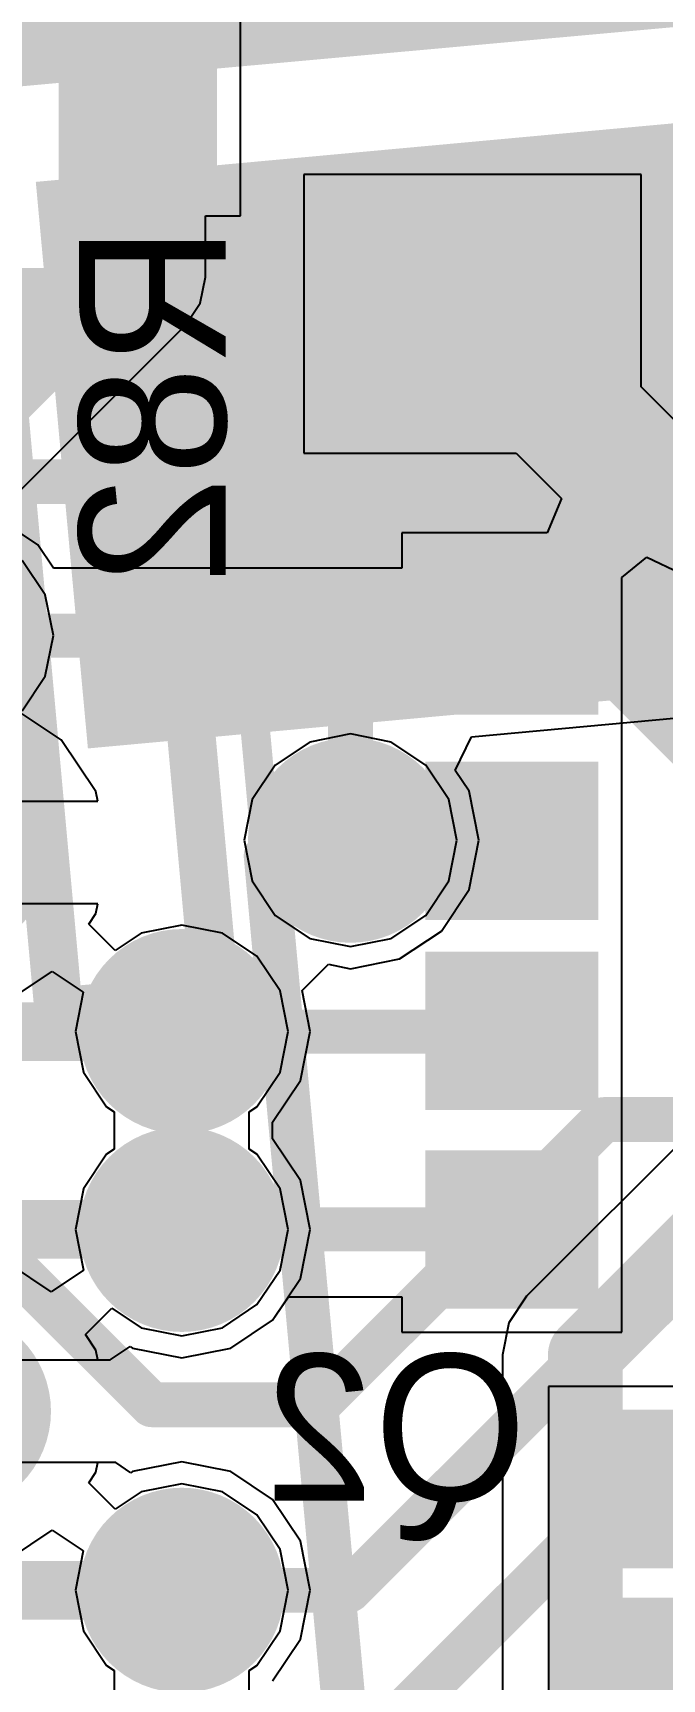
# Model space of a CAD drawing. Header units: millimetres. Extents: x 6 to 417, y 41 to 311.
# Drawn here: x 91.32 to 93.46, y 100.99 to 106.6 of the extents above; entities that cross this region are included whole.
import ezdxf

# ---------------------------------------------------------------- set-up
doc = ezdxf.new("R2010")
doc.units = ezdxf.units.MM
for name, color, linetype in [('BottomLayer', 5, 'Continuous'), ('BottomOverlay', 54, 'Continuous'), ('BottomPaste', 16, 'Continuous'), ('BottomSolder', 6, 'Continuous'), ('DrillDrawing', 1, 'Continuous'), ('KeepOutLayer', 6, 'Continuous'), ('Mechanical4', 56, 'Continuous'), ('MidLayer1', 16, 'Continuous'), ('MidLayer2', 76, 'Continuous'), ('MultiLayer', 9, 'Continuous'), ('TopLayer', 1, 'Continuous'), ('TopOverlay', 2, 'Continuous'), ('TopSolder', 216, 'Continuous')]:
    doc.layers.add(name, color=color, linetype=linetype)

msp = doc.modelspace()

# ---------------------------------------------------------------- linework, layer by layer
at = {"layer": 'BottomLayer'}
for p, q in [((92.025, 105.9813), (92.025, 106.7313)), ((93.3905, 106.1219), (92.2405, 106.1219)), ((92.2405, 106.1219), (92.2405, 105.1719)), ((93.3905, 105.3981), (93.3905, 106.1219)), ((91.9056, 105.7716), (91.9056, 105.9813)), ((91.9056, 105.9813), (92.025, 105.9813)), ((91.8881, 105.6833), (91.9056, 105.7716)), ((91.8381, 105.6085), (91.8881, 105.6833)), ((91.2582, 105.0287), (91.8381, 105.6085)), ((93.508, 105.2806), (93.3905, 105.3981)), ((92.2405, 105.1719), (92.9644, 105.1719)), ((92.9644, 105.1719), (93.119, 105.0173)), ((93.119, 105.0173), (93.0704, 104.9)), ((91.3346, 104.8596), (91.275, 104.8994)), ((91.3882, 104.7794), (91.3346, 104.8596)), ((93.0704, 104.9), (92.575, 104.9)), ((92.575, 104.9), (92.575, 104.7794)), ((93.325, 104.7476), (93.4102, 104.8175)), ((93.4102, 104.8175), (93.525, 104.7632)), ((92.575, 104.7794), (91.3882, 104.7794)), ((93.325, 104.2), (93.325, 104.7476)), ((93.325, 103.5), (93.325, 104.2)), ((93.325, 102.852), (93.325, 103.5)), ((93.325, 102.175), (93.325, 102.852)), ((92.1346, 102.2154), (92.1882, 102.2956)), ((92.1882, 102.2956), (92.575, 102.2956)), ((92.575, 102.2956), (92.575, 102.175)), ((91.9925, 102.1205), (92.1346, 102.2154)), ((92.575, 102.175), (93.325, 102.175)), ((91.581, 102.08), (91.6496, 102.1258)), ((91.6496, 102.1258), (91.6575, 102.1205)), ((91.6575, 102.1205), (91.825, 102.0872)), ((91.825, 102.0872), (91.9925, 102.1205)), ((91.03, 102.08), (91.581, 102.08)), ((94.125, 101.99), (93.075, 101.99)), ((93.075, 101.99), (93.075, 101.29)), ((91.6006, 101.73), (91.03, 101.73)), ((91.6518, 101.6957), (91.6006, 101.73)), ((91.825, 101.7328), (91.6575, 101.6995)), ((91.9925, 101.6995), (91.825, 101.7328)), ((91.6575, 101.6995), (91.6518, 101.6957)), ((92.1346, 101.6046), (91.9925, 101.6995)), ((92.2295, 101.4625), (92.1346, 101.6046)), ((92.2628, 101.295), (92.2295, 101.4625)), ((92.2295, 101.1275), (92.2628, 101.295)), ((93.075, 101.29), (93.075, 100.65)), ((92.1346, 100.9854), (92.2295, 101.1275))]:
    msp.add_line(p, q, dxfattribs=at)
for points, const_width in [([(91.675, 105.7716), (91.675, 106.3563)], 0.1524), ([(91.0534, 105.15), (91.675, 105.7716)], 0.1524), ([(92.8155, 105.6469), (93.4125, 105.05)], 0.1524), ([(93.4125, 105.05), (96.95, 105.05)], 0.1524), ([(91.025, 104.55), (92.95, 104.55)], 0.15), ([(92.4, 103.852), (92.95, 103.85)], 0.1524), ([(89.74, 103.2), (91.825, 103.2)], 0.2), ([(91.825, 103.2), (92.9, 103.2)], 0.15), ([(89.73, 102.525), (91.825, 102.525)], 0.2), ([(91.825, 102.525), (92.95, 102.525)], 0.15), ([(89.74, 101.295), (91.825, 101.295)], 0.2)]:
    msp.add_lwpolyline(points, dxfattribs=dict(at, const_width=const_width))
for points, const_width in [([(91.6369, 106.3563, 1), (91.7131, 106.3563, 1)], 0.0762), ([(91.6369, 105.7716, 1), (91.7131, 105.7716, 1)], 0.0762), ([(91.6369, 105.7716, 1), (91.7131, 105.7716, 1)], 0.0762), ([(92.7774, 105.6469, 1), (92.8536, 105.6469, 1)], 0.0762), ([(93.3744, 105.05, 1), (93.4506, 105.05, 1)], 0.0762), ([(93.3744, 105.05, 1), (93.4506, 105.05, 1)], 0.0762), ([(92.9125, 104.55, 1), (92.9875, 104.55, 1)], 0.075), ([(92.2603, 103.852, 1), (92.5397, 103.852, 1)], 0.2794), ([(92.3619, 103.852, 1), (92.4381, 103.852, 1)], 0.0762), ([(92.9119, 103.85, 1), (92.9881, 103.85, 1)], 0.0762), ([(91.6853, 103.2, 1), (91.9647, 103.2, 1)], 0.2794), ([(91.775, 103.2, 1), (91.875, 103.2, 1)], 0.1), ([(91.7875, 103.2, 1), (91.8625, 103.2, 1)], 0.075), ([(92.8625, 103.2, 1), (92.9375, 103.2, 1)], 0.075), ([(91.6853, 102.525, 1), (91.9647, 102.525, 1)], 0.2794), ([(91.775, 102.525, 1), (91.875, 102.525, 1)], 0.1), ([(91.7875, 102.525, 1), (91.8625, 102.525, 1)], 0.075), ([(92.9125, 102.525, 1), (92.9875, 102.525, 1)], 0.075), ([(91.6853, 101.295, 1), (91.9647, 101.295, 1)], 0.2794), ([(91.775, 101.295, 1), (91.875, 101.295, 1)], 0.1)]:
    msp.add_lwpolyline(points, format="xyb", close=True, dxfattribs=dict(at, const_width=const_width))
for points in [[(91.475, 106.5813), (91.475, 106.1313), (91.875, 106.5813), (91.875, 106.1313)], [(93.2405, 105.9719), (92.3905, 105.9719), (93.2405, 105.3219), (92.3905, 105.3219)], [(92.725, 104.35), (93.175, 104.35), (92.725, 104.75), (93.175, 104.75)], [(92.725, 103.65), (93.175, 103.65), (92.725, 104.05), (93.175, 104.05)], [(92.725, 103.002), (93.175, 103.002), (92.725, 103.402), (93.175, 103.402)], [(92.725, 102.325), (93.175, 102.325), (92.725, 102.725), (93.175, 102.725)], [(93.975, 101.44), (93.975, 101.84), (93.225, 101.44), (93.225, 101.84)], [(93.225, 101.2), (93.225, 100.8), (93.975, 101.2), (93.975, 100.8)]]:
    msp.add_solid(points, dxfattribs=at)
at = {"layer": 'BottomPaste'}
for points in [[(91.525, 106.5313), (91.525, 106.1813), (91.825, 106.5313), (91.825, 106.1813)], [(93.1905, 105.9219), (92.4405, 105.9219), (93.1905, 105.3719), (92.4405, 105.3719)], [(92.775, 104.4), (93.125, 104.4), (92.775, 104.7), (93.125, 104.7)], [(92.775, 103.7), (93.125, 103.7), (92.775, 104), (93.125, 104)], [(92.775, 103.052), (93.125, 103.052), (92.775, 103.352), (93.125, 103.352)], [(92.775, 102.375), (93.125, 102.375), (92.775, 102.675), (93.125, 102.675)], [(93.925, 101.49), (93.925, 101.79), (93.275, 101.49), (93.275, 101.79)], [(93.275, 101.15), (93.275, 100.85), (93.925, 101.15), (93.925, 100.85)]]:
    msp.add_solid(points, dxfattribs=at)
at = {"layer": 'BottomSolder', "const_width": 0.3494}
for points in [[(90.8503, 104.55, 1), (91.1997, 104.55, 1)], [(92.2253, 103.852, 1), (92.5747, 103.852, 1)], [(90.8553, 103.81, 1), (91.2047, 103.81, 1)], [(91.6503, 103.2, 1), (91.9997, 103.2, 1)], [(91.6503, 102.525, 1), (91.9997, 102.525, 1)], [(90.8553, 101.905, 1), (91.2047, 101.905, 1)], [(91.6503, 101.295, 1), (91.9997, 101.295, 1)]]:
    msp.add_lwpolyline(points, format="xyb", close=True, dxfattribs=at)
at = {"layer": 'BottomSolder'}
for points in [[(91.405, 106.6513), (91.405, 106.0613), (91.945, 106.6513), (91.945, 106.0613)], [(93.3105, 106.0419), (92.3205, 106.0419), (93.3105, 105.2519), (92.3205, 105.2519)], [(92.655, 104.28), (93.245, 104.28), (92.655, 104.82), (93.245, 104.82)], [(92.655, 103.58), (93.245, 103.58), (92.655, 104.12), (93.245, 104.12)], [(92.655, 102.932), (93.245, 102.932), (92.655, 103.472), (93.245, 103.472)], [(92.655, 102.255), (93.245, 102.255), (92.655, 102.795), (93.245, 102.795)], [(94.045, 101.37), (94.045, 101.91), (93.155, 101.37), (93.155, 101.91)], [(93.155, 101.27), (93.155, 100.73), (94.045, 101.27), (94.045, 100.73)]]:
    msp.add_solid(points, dxfattribs=at)
at = {"layer": 'DrillDrawing', "const_width": 0.1}
for points in [[(119.9857, 99, -39.996351), (119.9857, 101)], [(119.9819, 99, -39.98872), (119.9819, 101)]]:
    msp.add_lwpolyline(points, format="xyb", dxfattribs=at)
at = {"layer": 'DrillDrawing', "const_width": 0.1524}
for points in [[(92.3238, 103.852, 1), (92.4762, 103.852, 1)], [(91.7488, 103.2, 1), (91.9012, 103.2, 1)], [(91.7488, 102.525, 1), (91.9012, 102.525, 1)], [(91.7488, 101.295, 1), (91.9012, 101.295, 1)]]:
    msp.add_lwpolyline(points, format="xyb", close=True, dxfattribs=at)
at = {"layer": 'KeepOutLayer', "const_width": 0.1}
msp.add_lwpolyline([(119.9857, 99, -39.996351), (119.9857, 101)], format="xyb", dxfattribs=at)
at = {"layer": 'Mechanical4', "const_width": 0.1}
for points in [[(91.9321, 105.7906), (106.8692, 107.1632)], [(91.078, 106.5198), (95.8584, 106.9537)], [(91.1482, 106.4613), (95.7999, 106.8835)], [(91.078, 106.5198), (91.3763, 103.2333)], [(91.1482, 106.4613), (91.4348, 103.3034)], [(91.6597, 106.035), (95.8425, 106.4146)], [(91.7298, 105.9765), (95.9127, 106.3561)], [(91.6597, 106.035), (91.7298, 105.9765)], [(91.6597, 106.035), (91.9037, 103.346)], [(91.7298, 105.9765), (91.9739, 103.2875)], [(91.9321, 105.7906), (92.9386, 94.8368)], [(91.4348, 103.3034), (91.9037, 103.346)], [(91.9037, 103.346), (91.9739, 103.2875)], [(91.3763, 103.2333), (91.4348, 103.3034)], [(91.3763, 103.2333), (91.9739, 103.2875)]]:
    msp.add_lwpolyline(points, dxfattribs=at)
at = {"layer": 'Mechanical4', "const_width": 0.05}
for points in [[(91.6347, 106.035, 1), (91.6847, 106.035, 1)], [(91.6347, 106.035, 1), (91.6847, 106.035, 1)], [(91.6347, 106.035, 1), (91.6847, 106.035, 1)], [(91.7048, 105.9765, 1), (91.7548, 105.9765, 1)], [(91.7048, 105.9765, 1), (91.7548, 105.9765, 1)], [(91.7048, 105.9765, 1), (91.7548, 105.9765, 1)], [(91.9071, 105.7906, 1), (91.9571, 105.7906, 1)], [(91.9071, 105.7906, 1), (91.9571, 105.7906, 1)], [(91.8787, 103.346, 1), (91.9287, 103.346, 1)], [(91.8787, 103.346, 1), (91.9287, 103.346, 1)], [(91.8787, 103.346, 1), (91.9287, 103.346, 1)], [(91.4098, 103.3034, 1), (91.4598, 103.3034, 1)], [(91.4098, 103.3034, 1), (91.4598, 103.3034, 1)], [(91.4098, 103.3034, 1), (91.4598, 103.3034, 1)], [(91.9489, 103.2875, 1), (91.9989, 103.2875, 1)], [(91.9489, 103.2875, 1), (91.9989, 103.2875, 1)], [(91.9489, 103.2875, 1), (91.9989, 103.2875, 1)], [(91.3513, 103.2333, 1), (91.4013, 103.2333, 1)], [(91.3513, 103.2333, 1), (91.4013, 103.2333, 1)], [(91.3513, 103.2333, 1), (91.4013, 103.2333, 1)]]:
    msp.add_lwpolyline(points, format="xyb", close=True, dxfattribs=at)
at = {"layer": 'MidLayer1'}
for p, q in [((91.36, 104.6887), (91.2814, 104.8064)), ((91.3876, 104.55), (91.36, 104.6887)), ((91.36, 104.4113), (91.3876, 104.55)), ((91.2814, 104.2936), (91.36, 104.4113)), ((91.4145, 104.1946), (91.2814, 104.2835)), ((91.5324, 104.0181), (91.4145, 104.1946)), ((92.2613, 104.187), (92.1436, 104.1084)), ((92.4, 104.2146), (92.2613, 104.187)), ((92.5387, 104.187), (92.4, 104.2146)), ((92.6564, 104.1084), (92.5387, 104.187)), ((92.1436, 104.1084), (92.065, 103.9908)), ((92.735, 103.9908), (92.6564, 104.1084)), ((91.539, 103.985), (91.5324, 104.0181)), ((90.5209, 103.985), (91.539, 103.985)), ((92.065, 103.9908), (92.0374, 103.852)), ((92.7626, 103.852), (92.735, 103.9908)), ((92.0374, 103.852), (92.065, 103.7133)), ((92.735, 103.7133), (92.7626, 103.852)), ((92.065, 103.7133), (92.1436, 103.5957)), ((92.6564, 103.5957), (92.735, 103.7133)), ((91.539, 103.635), (91.205, 103.635)), ((91.5324, 103.6019), (91.539, 103.635)), ((91.5085, 103.566), (91.5324, 103.6019)), ((91.5983, 103.4762), (91.5085, 103.566)), ((91.825, 103.5626), (91.6863, 103.535)), ((91.9637, 103.535), (91.825, 103.5626)), ((92.1436, 103.5957), (92.2613, 103.5171)), ((92.5387, 103.5171), (92.6564, 103.5957)), ((91.6863, 103.535), (91.5983, 103.4762)), ((92.0814, 103.4564), (91.9637, 103.535)), ((92.2613, 103.5171), (92.4, 103.4895)), ((92.4, 103.4895), (92.5387, 103.5171)), ((92.16, 103.3387), (92.0814, 103.4564)), ((91.2381, 103.3075), (91.3835, 103.4047)), ((91.3835, 103.4047), (91.4891, 103.3342)), ((92.1876, 103.2), (92.16, 103.3387)), ((91.4891, 103.3342), (91.4624, 103.2)), ((91.4624, 103.2), (91.49, 103.0613)), ((92.16, 103.0613), (92.1876, 103.2)), ((91.49, 103.0613), (91.5686, 102.9436)), ((92.0814, 102.9436), (92.16, 103.0613)), ((91.5686, 102.9436), (91.595, 102.926)), ((92.055, 102.926), (92.0814, 102.9436)), ((91.595, 102.926), (91.595, 102.799)), ((92.055, 102.799), (92.055, 102.926)), ((91.5686, 102.7814), (91.49, 102.6637)), ((91.595, 102.799), (91.5686, 102.7814)), ((92.0814, 102.7814), (92.055, 102.799)), ((92.16, 102.6637), (92.0814, 102.7814)), ((91.49, 102.6637), (91.4624, 102.525)), ((92.1876, 102.525), (92.16, 102.6637)), ((91.4624, 102.525), (91.49, 102.3863)), ((92.16, 102.3863), (92.1876, 102.525)), ((91.3799, 102.3127), (91.2381, 102.4075)), ((91.49, 102.3863), (91.3799, 102.3127)), ((92.0814, 102.2686), (92.16, 102.3863)), ((91.4964, 102.1671), (91.5862, 102.2569)), ((91.5862, 102.2569), (91.6863, 102.19)), ((91.9637, 102.19), (92.0814, 102.2686)), ((91.5324, 102.1131), (91.4964, 102.1671)), ((91.6863, 102.19), (91.825, 102.1624)), ((91.825, 102.1624), (91.9637, 102.19)), ((91.539, 102.08), (91.5324, 102.1131)), ((91.205, 102.08), (91.539, 102.08)), ((91.539, 101.73), (91.205, 101.73)), ((91.5324, 101.6969), (91.539, 101.73)), ((91.5085, 101.661), (91.5324, 101.6969)), ((91.5983, 101.5712), (91.5085, 101.661)), ((91.825, 101.6576), (91.6863, 101.63)), ((91.9637, 101.63), (91.825, 101.6576)), ((91.6863, 101.63), (91.5983, 101.5712)), ((92.0814, 101.5514), (91.9637, 101.63)), ((92.16, 101.4337), (92.0814, 101.5514)), ((91.2381, 101.4025), (91.3835, 101.4997)), ((91.3835, 101.4997), (91.4891, 101.4292)), ((91.4891, 101.4292), (91.4624, 101.295)), ((92.1876, 101.295), (92.16, 101.4337)), ((91.4624, 101.295), (91.49, 101.1563)), ((92.16, 101.1563), (92.1876, 101.295)), ((91.49, 101.1563), (91.5686, 101.0386)), ((92.0814, 101.0386), (92.16, 101.1563)), ((91.5686, 101.0386), (91.595, 101.021)), ((92.055, 101.021), (92.0814, 101.0386)), ((91.595, 101.021), (91.595, 100.894)), ((92.055, 100.894), (92.055, 101.021))]:
    msp.add_line(p, q, dxfattribs=at)
at = {"layer": 'MidLayer1', "const_width": 0.2794}
for points in [[(92.2603, 103.852, 1), (92.5397, 103.852, 1)], [(91.6853, 103.2, 1), (91.9647, 103.2, 1)], [(91.6853, 102.525, 1), (91.9647, 102.525, 1)], [(91.6853, 101.295, 1), (91.9647, 101.295, 1)]]:
    msp.add_lwpolyline(points, format="xyb", close=True, dxfattribs=at)
at = {"layer": 'MidLayer2'}
for points, const_width in [([(90.7254, 106.175), (92.8034, 108.2531)], 0.4064), ([(90.275, 105.6), (92.2996, 105.6)], 0.4064), ([(92.2996, 105.6), (94.2996, 103.6)], 0.4064), ([(90.575, 105.075), (91.75, 105.075)], 0.1524), ([(91.75, 105.075), (92.4, 104.425)], 0.1524), ([(92.4, 103.852), (92.4, 104.425)], 0.1524), ([(92.2898, 101.927), (93.2629, 102.9)], 0.1524), ([(93.2629, 102.9), (95.125, 102.9)], 0.1524), ([(92.395, 101.295), (93.6371, 102.5371)], 0.1524), ([(91.123, 102.527), (91.723, 101.927)], 0.1524), ([(92.32, 100.62), (93.9, 102.2)], 0.1524), ([(91.723, 101.927), (92.2898, 101.927)], 0.1524), ([(91.825, 101.295), (92.395, 101.295)], 0.1524)]:
    msp.add_lwpolyline(points, dxfattribs=dict(at, const_width=const_width))
for points, const_width in [([(92.198, 105.6, 1), (92.4012, 105.6, 1)], 0.2032), ([(92.198, 105.6, 1), (92.4012, 105.6, 1)], 0.2032), ([(91.7119, 105.075, 1), (91.7881, 105.075, 1)], 0.0762), ([(91.7119, 105.075, 1), (91.7881, 105.075, 1)], 0.0762), ([(92.3619, 104.425, 1), (92.4381, 104.425, 1)], 0.0762), ([(92.3619, 104.425, 1), (92.4381, 104.425, 1)], 0.0762), ([(92.2603, 103.852, 1), (92.5397, 103.852, 1)], 0.2794), ([(92.3619, 103.852, 1), (92.4381, 103.852, 1)], 0.0762), ([(91.6853, 103.2, 1), (91.9647, 103.2, 1)], 0.2794), ([(93.2248, 102.9, 1), (93.301, 102.9, 1)], 0.0762), ([(93.2248, 102.9, 1), (93.301, 102.9, 1)], 0.0762), ([(91.6853, 102.525, 1), (91.9647, 102.525, 1)], 0.2794), ([(91.6849, 101.927, 1), (91.7611, 101.927, 1)], 0.0762), ([(91.6849, 101.927, 1), (91.7611, 101.927, 1)], 0.0762), ([(92.2517, 101.927, 1), (92.3279, 101.927, 1)], 0.0762), ([(92.2517, 101.927, 1), (92.3279, 101.927, 1)], 0.0762), ([(91.6853, 101.295, 1), (91.9647, 101.295, 1)], 0.2794), ([(91.7869, 101.295, 1), (91.8631, 101.295, 1)], 0.0762), ([(92.3569, 101.295, 1), (92.4331, 101.295, 1)], 0.0762), ([(92.3569, 101.295, 1), (92.4331, 101.295, 1)], 0.0762)]:
    msp.add_lwpolyline(points, format="xyb", close=True, dxfattribs=dict(at, const_width=const_width))
at = {"layer": 'MultiLayer', "const_width": 0.2794}
for points in [[(92.2603, 103.852, 1), (92.5397, 103.852, 1)], [(91.6853, 103.2, 1), (91.9647, 103.2, 1)], [(91.6853, 102.525, 1), (91.9647, 102.525, 1)], [(91.6853, 101.295, 1), (91.9647, 101.295, 1)]]:
    msp.add_lwpolyline(points, format="xyb", close=True, dxfattribs=at)
at = {"layer": 'TopLayer'}
for p, q in [((95.2528, 104.5502), (93.0003, 102.2977)), ((92.8119, 104.2049), (94.3206, 104.3436)), ((92.7572, 104.0903), (92.8119, 104.2049)), ((92.8045, 104.0196), (92.7572, 104.0903)), ((92.8378, 103.852), (92.8045, 104.0196)), ((92.8045, 103.6845), (92.8378, 103.852)), ((92.7096, 103.5424), (92.8045, 103.6845)), ((92.5675, 103.4475), (92.7096, 103.5424)), ((92.2351, 103.3393), (92.3249, 103.4292)), ((92.3249, 103.4292), (92.4, 103.4142)), ((92.4, 103.4142), (92.5675, 103.4475)), ((92.2628, 103.2), (92.2351, 103.3393)), ((92.2295, 103.0325), (92.2628, 103.2)), ((92.1346, 102.8904), (92.2295, 103.0325)), ((92.1346, 102.8346), (92.1346, 102.8904)), ((92.2295, 102.6925), (92.1346, 102.8346)), ((92.2628, 102.525), (92.2295, 102.6925)), ((92.2295, 102.3575), (92.2628, 102.525)), ((92.1346, 102.2154), (92.2295, 102.3575)), ((93.0003, 102.2977), (92.9391, 102.2061)), ((91.9925, 102.1205), (92.1346, 102.2154)), ((92.9391, 102.2061), (92.9176, 102.098)), ((91.581, 102.08), (91.6496, 102.1258)), ((91.6496, 102.1258), (91.6575, 102.1205)), ((91.6575, 102.1205), (91.825, 102.0872)), ((91.825, 102.0872), (91.9925, 102.1205)), ((91.03, 102.08), (91.581, 102.08)), ((92.9176, 102.098), (92.9176, 102.098)), ((92.9176, 102.098), (92.9176, 96.5023)), ((91.6006, 101.73), (91.03, 101.73)), ((91.6518, 101.6957), (91.6006, 101.73)), ((91.825, 101.7328), (91.6575, 101.6995)), ((91.9925, 101.6995), (91.825, 101.7328)), ((91.6575, 101.6995), (91.6518, 101.6957)), ((92.1346, 101.6046), (91.9925, 101.6995)), ((92.2295, 101.4625), (92.1346, 101.6046)), ((92.2628, 101.295), (92.2295, 101.4625)), ((92.2295, 101.1275), (92.2628, 101.295)), ((92.1346, 100.9854), (92.2295, 101.1275))]:
    msp.add_line(p, q, dxfattribs=at)
for points, const_width in [([(90.175, 105.475), (91.4, 106.7)], 0.1524), ([(93.2, 102.098), (97.4, 106.298)], 0.254), ([(93.0871, 104.95), (95.352, 104.95)], 0.254), ([(93.2, 95.9), (93.2, 102.098)], 0.254), ([(90.68, 101.295), (91.825, 101.295)], 0.1524)]:
    msp.add_lwpolyline(points, dxfattribs=dict(at, const_width=const_width))
for points, const_width in [([(93.0236, 104.95, 1), (93.1506, 104.95, 1)], 0.127), ([(92.2603, 103.852, 1), (92.5397, 103.852, 1)], 0.2794), ([(91.6853, 103.2, 1), (91.9647, 103.2, 1)], 0.2794), ([(91.6853, 102.525, 1), (91.9647, 102.525, 1)], 0.2794), ([(93.1365, 102.098, 1), (93.2635, 102.098, 1)], 0.127), ([(93.1365, 102.098, 1), (93.2635, 102.098, 1)], 0.127), ([(91.6853, 101.295, 1), (91.9647, 101.295, 1)], 0.2794), ([(91.7869, 101.295, 1), (91.8631, 101.295, 1)], 0.0762)]:
    msp.add_lwpolyline(points, format="xyb", close=True, dxfattribs=dict(at, const_width=const_width))
msp.add_solid([(93.9928, 106.2716), (91.4037, 106.0337), (94.1575, 104.4792), (91.5685, 104.2413)], dxfattribs=at)
at = {"layer": 'TopOverlay', "const_width": 0.15}
msp.add_lwpolyline([(92.1112, 103.7991), (92.7631, 96.704)], dxfattribs=at)
at = {"layer": 'TopOverlay', "const_width": 0.075}
msp.add_lwpolyline([(92.0737, 103.7991, 1), (92.1487, 103.7991, 1)], format="xyb", close=True, dxfattribs=at)
at = {"layer": 'TopSolder'}
msp.add_solid([(94.0561, 106.3478), (91.3276, 106.097), (94.2337, 104.4159), (91.5052, 104.1652)], dxfattribs=at)

# ---------------------------------------------------------------- texts
at = {"layer": 'BottomOverlay', "text_generation_flag": 2}
for s, rotation, p in [('R82', 90, (91.975, 105.95)), ('Q2', 360, (93, 101.6))]:
    msp.add_text(s, height=0.5, rotation=rotation, dxfattribs=at).set_placement(p)

doc.saveas('drawing.dxf')
